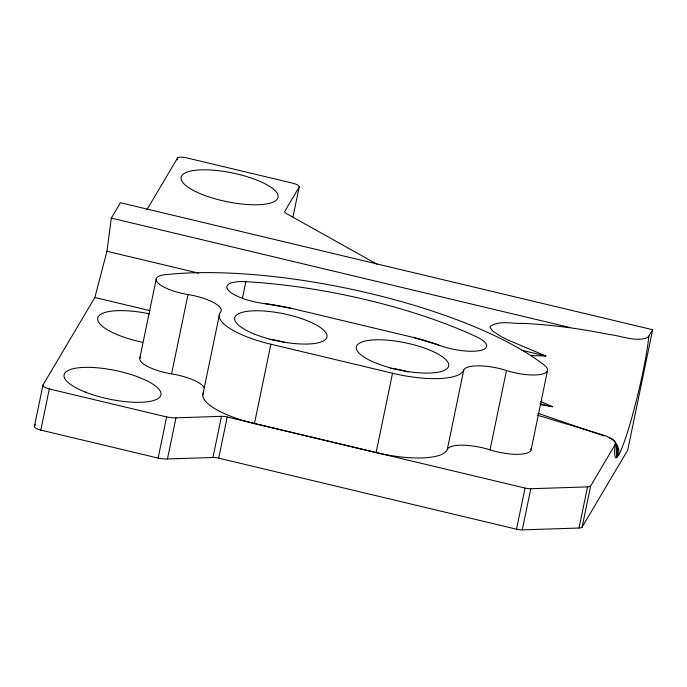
<?xml version="1.0" encoding="UTF-8"?>
<svg xmlns="http://www.w3.org/2000/svg" width="687" height="687" viewBox="0 0 687 687"><rect width="100%" height="100%" fill="white"/><g stroke="black" fill="none" stroke-linecap="round" stroke-linejoin="round"><path stroke-width="1.03" d="M106.957 251.279L111.328 218.088L120.44 202.725L652.65 329.717L627.703 450.191L582.129 527.075A7.849 2.319 11.7 0 1 579.021 528.028L522.266 529.875A7.849 2.319 11.7 0 1 516.521 529.205L218.698 458.143A7.849 2.319 11.7 0 0 212.953 457.473L167.465 458.95A15.707 4.646 11.7 0 1 158.122 458.083L40.808 430.088A7.849 2.319 11.7 0 1 34.453 426.172L42.972 385.038L94.858 297.497L106.957 251.279L198.715 273.168M40.808 430.088L49.327 388.954A7.849 2.319 11.7 0 1 42.972 385.038M177.143 159.796L177.495 158.079A7.849 2.319 11.7 0 1 186.349 157.795L292.791 183.189A7.849 2.319 11.7 0 1 299.146 187.104L292.937 217.101M139.847 358.047L156.284 278.716M204.262 387.631A31.413 9.292 11.7 0 0 171.587 373.865L188.023 294.534A30.099 8.897 11.7 0 1 158.293 283.276A30.099 8.897 11.7 0 1 167.01 274.508A243.627 72.041 11.7 0 1 543.065 364.239A30.099 8.897 11.7 0 1 540.514 374.475A30.099 8.897 11.7 0 1 506.465 370.516A31.413 9.292 11.7 0 0 463.734 370.104A62.826 18.575 11.7 0 1 392.535 373.247L270.884 344.221A62.826 18.575 11.7 0 1 220.587 312.087A31.413 9.292 11.7 0 0 188.023 294.534M158.122 458.083L166.64 416.94A15.707 4.646 11.7 0 0 175.984 417.816L221.48 416.339A7.849 2.319 11.7 0 1 227.217 417L525.04 488.071A7.849 2.319 11.7 0 0 530.785 488.732L587.54 486.894A7.849 2.319 11.7 0 0 590.648 485.941L615.088 444.695A69.189 6.681 -76.6 0 0 628.116 430.191A69.189 6.681 -76.6 0 0 648.863 336.106L652.65 329.717M167.465 458.95L175.984 417.816M202.785 394.931L219.6 313.761M242.374 298.57L245.86 281.704A220.072 65.076 11.7 0 1 476.28 336.69A32.16 9.506 11.7 0 1 480.428 350.464A32.16 9.506 11.7 0 1 438.684 345.08A70.675 20.902 11.7 0 0 413.703 337.523L292.061 308.497L265.422 303.731A32.16 9.506 11.7 0 1 228.428 290.335A32.16 9.506 11.7 0 1 245.86 281.704M212.953 457.473L221.48 416.339M218.698 458.143L227.217 417M531.042 448.413A30.099 8.897 11.7 0 1 490.037 449.856A31.413 9.292 11.7 0 0 447.306 449.444A62.826 18.575 11.7 0 1 376.098 452.587L254.448 423.561L270.884 344.221M376.098 452.587L392.535 373.247M447.306 449.444L463.734 370.104M490.037 449.856L506.465 370.516M531.085 449.899L547.513 370.559M516.521 529.205L525.04 488.071M522.266 529.875L530.785 488.732M579.021 528.028L587.54 486.894M582.129 527.075L590.648 485.941M146.932 209.647L177.495 158.079M34.453 426.172L35.544 424.326M299.146 187.104L284.77 211.364A7.849 2.319 11.7 0 0 286.436 213.571L377 264.186M531.575 355.565L545.933 356.021L508.028 340.039A110.865 75.218 18.6 0 1 500.625 336.244L492.871 331.177L490.157 327.596A4.01 2.722 18.6 0 1 490.303 326.394C499.449 319.97 512.674 324.024 523.228 323.371C551.987 324.814 580.524 328.652 608.716 334.432C620.404 335.574 632.152 341.018 644.028 338.691A27.016 7.986 11.7 0 0 648.837 336.149M541.013 404.78L552.408 406.67L540.686 401.509M111.328 218.088L569.961 327.527M521.948 350.301L545.933 356.021M94.858 297.497L150.092 310.679M539.896 403.69L552.408 406.67M49.327 388.954L166.64 416.94M413.703 337.523L438.684 345.08M537.586 415.24L605.642 435.79L612.392 439.13A23.358 6.904 11.7 0 1 613.405 439.972L614.144 440.728A27.008 7.986 11.7 0 1 615.097 444.695M538.033 413.325L604.131 435.944M617.69 451.153L616.479 444.661L617.51 456.692M142.63 342.315A49.473 14.633 11.7 0 1 97.734 317.909A49.473 14.633 11.7 0 1 149.654 313.89M609.257 437.765A15.707 14.925 30.7 0 1 618.575 455.12M265.422 303.731A70.675 20.902 11.7 0 1 292.061 308.497M390.602 368.361A25.127 7.428 11.7 0 1 408.044 371.899M254.448 423.561A62.826 18.575 11.7 0 1 203.584 392.243M171.587 373.865A30.099 8.897 11.7 0 1 140.663 356.742M269.742 339.412A25.127 7.428 11.7 0 1 284.933 342.418M616.823 451.96L616.565 457.568L616.282 444.97L616.823 451.96M85.265 392.045A49.473 14.633 11.7 0 0 160.921 395.034A49.473 14.633 11.7 0 0 91.345 367.433A49.473 14.633 11.7 0 0 85.265 392.045M202.356 194.515A49.473 14.633 11.7 0 0 278.012 197.495A49.473 14.633 11.7 0 0 208.436 169.895A49.473 14.633 11.7 0 0 202.356 194.515M376.545 363.303A47.12 13.938 11.7 0 0 448.602 366.145A47.12 13.938 11.7 0 0 382.341 339.859A47.12 13.938 11.7 0 0 376.545 363.303M254.894 334.277A47.12 13.938 11.7 0 0 326.952 337.119A47.12 13.938 11.7 0 0 260.691 310.833A47.12 13.938 11.7 0 0 254.894 334.277"/></g></svg>
